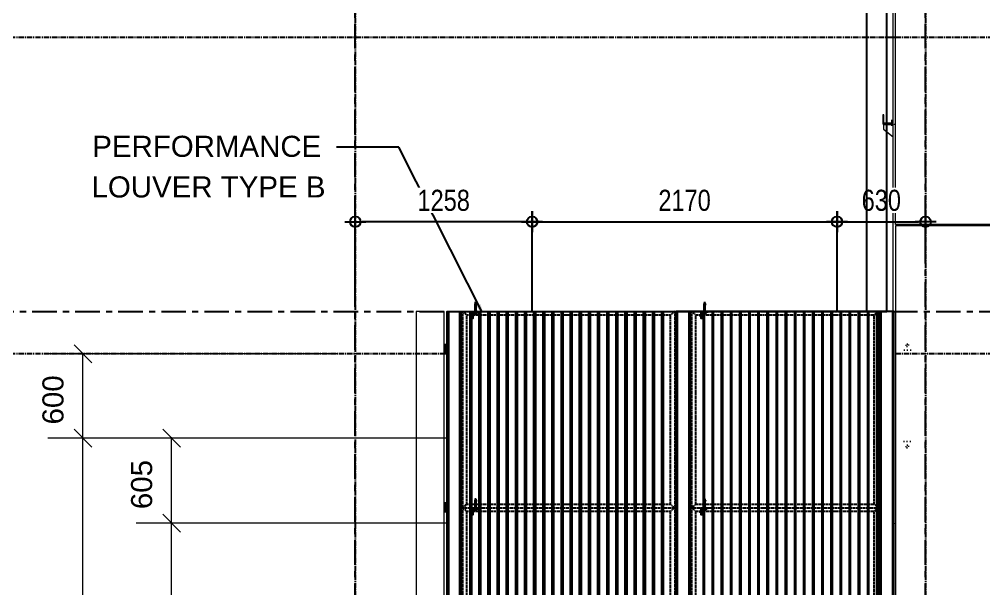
# Model space of a CAD drawing. Header units: millimetres. Extents: x -187664 to 435448, y -313239 to 299894.
# Drawn here: x 381393 to 388256, y 179481 to 183533 of the extents above; entities that cross this region are included whole.
import ezdxf
from ezdxf.enums import TextEntityAlignment as Align

# ---------------------------------------------------------------- set-up
doc = ezdxf.new("R2010")
doc.units = ezdxf.units.MM
doc.set_wipeout_variables(frame=1)
for name, pattern in [('CENTER', [2, 1.25, -0.25, 0.25, -0.25]), ('HIDDEN', [0.375, 0.25, -0.125]), ('TA_GL_000.70000', [1.925, 0.7, -0.175, 0.175, -0.175, 0.7]), ('TA_HL_001.00000', [6.5, 3.55, -2.95]), ('XKITLINE00', [0]), ('XKITLINE02', [4, 2, -2])]:
    doc.linetypes.add(name, pattern=pattern)
for name, color, linetype in [('000 - 0_SYM_DWG_GRIDLINE_MAIN_COLOR_251', 7, 'Continuous'), ('000 - 0_SYM_DWG_SLOPE-SYM_TEXT_COLOR_3', 7, 'Continuous'), ('000 - EXISTING_CANOPY_MAIN_COLOR_1', 7, 'Continuous'), ('000 - EXISTING_DIM_MAIN_COLOR_251', 7, 'Continuous'), ('000 - GRID', 7, 'CENTER'), ('000 - STRUCTURE_STEEL_ACCESORIES_MAIN_COLOR_2', 7, 'Continuous'), ('000 - STRUCTURE_STEEL_ACCESORIES_WIPEOUT_', 7, 'Continuous'), ('010 - ASPG_ACCESSORIES_HATCH_', 7, 'Continuous'), ('010 - ASPG_ACCESSORIES_SUB_COLOR_2', 7, 'Continuous'), ('010 - ASPG_ACCESSORIES_SYMBOL_', 7, 'Continuous'), ('010 - ASPG_EXTR_MAIN_COLOR_2', 7, 'Continuous'), ('010 - ASPG_EXTR_WIPEOUT_', 7, 'Continuous'), ('010 - ASPG_FASTERN_HIDDEN_', 7, 'Continuous'), ('010 - ASPG_FASTERN_MAIN_COLOR_1', 7, 'Continuous'), ('010 - ASPG_FASTERN_SUB_COLOR_2', 7, 'Continuous'), ('010 - ASPG_FRAMING_MAIN_COLOR_1', 7, 'Continuous'), ('010 - ASPG_FRAMING_SUB_COLOR_1', 7, 'Continuous'), ('010 - ASPG_FRAMING_SUB_COLOR_2', 7, 'Continuous'), ('HATCH', 7, 'Continuous')]:
    doc.layers.add(name, color=color, linetype=linetype)
doc.layers.add('Bolt', color=7, linetype='Continuous', lineweight=0)
doc.layers.add('Part', color=7, linetype='Continuous', lineweight=0)
doc.styles.add('ARIAL', font='arial.ttf')
doc.styles.add('RomanS', font='arial.ttf', dxfattribs={"width": 0.8})
doc.styles.add('TA', font='', dxfattribs={"height": 4.5})
doc.styles.get('TA').set_extended_font_data('Cordia New')
doc.dimstyles.new('Dim-Cen', dxfattribs={"dimtxt": 3, "dimasz": 1, "dimexe": 0, "dimexo": 2.5, "dimgap": 1.5, "dimtad": 1, "dimdec": 0, "dimzin": 1, "dimdsep": 46, "dimtxsty": 'RomanS', "dimblk": 'CEN1', "dimcen": 0.09, "dimclrd": 7, "dimclre": 7, "dimclrt": 7, "dimadec": 0, "dimazin": 0, "dimtfac": 1, "dimtdec": 0, "dimtofl": 0, "dimtmove": 2, "dimatfit": 3, "dimfxl": 1, "dimtfill": 1, "dimtfillclr": 256, "dimtolj": 1, "dimtzin": 0, "dimarcsym": 0})
doc.dimstyles.get("Standard").update_dxf_attribs({"dimtxt": 0.18, "dimasz": 0.18, "dimexe": 0.18, "dimexo": 0.0625, "dimgap": 0.09, "dimtad": 0, "dimtih": 1, "dimtoh": 1, "dimdec": 4, "dimzin": 0, "dimdsep": 46, "dimtxsty": 'Standard', "dimcen": 0.09, "dimclrd": 7, "dimclre": 7, "dimclrt": 7, "dimadec": 0, "dimazin": 0, "dimtfac": 1, "dimtdec": 4, "dimtofl": 0, "dimtmove": 0, "dimatfit": 3, "dimfxl": 1, "dimtolj": 1, "dimtzin": 0, "dimarcsym": 0})

# ---------------------------------------------------------------- blocks, each defined once
blk = doc.blocks.new('*A19211866')
at = {"layer": 'Part', "color": 7, "linetype": 'XKITLINE00', "lineweight": 0}
for p, q in [((636.343606, 36.85563), (634.743606, 36.85563)), ((634.743606, 36.85563), (634.743606, -4.424369)), ((636.343606, -4.424369), (636.343606, 36.85563)), ((634.743606, -4.424369), (636.343606, -4.424369))]:
    blk.add_line(p, q, dxfattribs=at)
blk = doc.blocks.new('*A19231868')
at = {"layer": 'Part', "color": 7, "linetype": 'XKITLINE00', "lineweight": 0}
for p, q in [((639.104166, 25.33563), (639.104166, 24.81563)), ((639.104166, 25.33563), (660.944164, 25.33563)), ((660.944164, 25.33563), (660.944164, 24.81563)), ((639.104166, 24.81563), (660.944164, 24.81563))]:
    blk.add_line(p, q, dxfattribs=at)
blk = doc.blocks.new('*A19261871')
at = {"layer": 'Part', "color": 7, "linetype": 'XKITLINE00', "lineweight": 0}
for p, q in [((661.903604, 34.45563), (638.943606, 34.45563)), ((638.943606, 34.45563), (638.943606, 29.65563)), ((661.903604, 34.45563), (661.903604, 29.65563)), ((661.903604, 29.65563), (638.943606, 29.65563))]:
    blk.add_line(p, q, dxfattribs=at)
blk = doc.blocks.new('*A19401880')
at = {"layer": 'Part', "color": 7, "linetype": 'XKITLINE00', "lineweight": 0}
for p, q in [((636.543606, -30.26437), (636.543606, 34.45563)), ((638.943606, 34.45563), (636.543606, 34.45563)), ((638.943606, -30.26437), (638.943606, 34.45563))]:
    blk.add_line(p, q, dxfattribs=at)
blk = doc.blocks.new('*A19411881')
at = {"layer": 'Part', "color": 7, "linetype": 'XKITLINE00', "lineweight": 0}
for p, q in [((661.903604, -46.74437), (661.903604, 67.65563)), ((664.303604, 41.73563), (664.303604, 41.81563))]:
    blk.add_line(p, q, dxfattribs=at)
blk = doc.blocks.new('*A20251957')
at = {"layer": 'Part', "color": 7, "linetype": 'XKITLINE00', "lineweight": 0}
for p, q in [((636.423606, 25.971602), (636.359606, 25.971602)), ((636.359606, 25.971602), (636.359606, 25.499602)), ((636.423606, 25.451602), (636.423606, 25.971602)), ((636.359606, 25.499602), (636.343606, 25.499602)), ((636.343606, 25.451602), (636.423606, 25.451602))]:
    blk.add_line(p, q, dxfattribs=at)
blk = doc.blocks.new('*A20261958')
at = {"layer": 'Part', "color": 7, "linetype": 'XKITLINE00', "lineweight": 0}
for p, q in [((636.423606, 34.975602), (636.359606, 34.975602)), ((636.359606, 34.975602), (636.359606, 34.503602)), ((636.423606, 34.455602), (636.423606, 34.975602)), ((636.359606, 34.503602), (636.343606, 34.503602)), ((636.343606, 34.455602), (636.423606, 34.455602))]:
    blk.add_line(p, q, dxfattribs=at)
blk = doc.blocks.new('*A20301962')
at = {"layer": 'Part', "color": 7, "linetype": 'XKITLINE00', "lineweight": 0}
for p, q in [((640.944158, 29.33563), (641.744158, 29.33563)), ((640.944158, 25.33563), (640.944158, 29.33563)), ((641.744158, 25.33563), (641.744158, 29.33563)), ((640.944158, 6.93563), (640.944158, 24.76763)), ((641.744158, 6.93563), (641.744158, 24.76763)), ((640.944158, 4.855625), (640.944158, 6.36763)), ((641.744158, 4.855625), (641.744158, 6.36763))]:
    blk.add_line(p, q, dxfattribs=at)
blk = doc.blocks.new('*A20361968')
at = {"layer": 'Bolt', "color": 7, "linetype": 'XKITLINE02', "lineweight": 0}
for p, q in [((641.216798, 29.17563), (641.560158, 29.17563)), ((641.280158, 29.31163), (641.320158, 29.31163)), ((641.320158, 29.23163), (641.368158, 29.23163)), ((641.320158, 29.11963), (641.368158, 29.11963)), ((641.280158, 29.03963), (641.320158, 29.03963))]:
    blk.add_line(p, q, dxfattribs=at)
blk = doc.blocks.new('*A20371969')
at = {"layer": 'Part', "color": 7, "linetype": 'XKITLINE00', "lineweight": 0}
for p, q in [((640.464158, 29.41563), (640.464158, 29.49563)), ((640.464158, 29.49563), (642.224158, 29.49563)), ((640.464158, 29.41563), (642.224158, 29.41563)), ((642.224158, 29.41563), (642.224158, 29.49563))]:
    blk.add_line(p, q, dxfattribs=at)
blk = doc.blocks.new('*A20381970')
at = {"layer": 'Part', "color": 7, "linetype": 'XKITLINE00', "lineweight": 0}
for p, q in [((640.304158, 29.65563), (640.464158, 29.49563)), ((642.224158, 29.49563), (642.384158, 29.65563)), ((640.464158, 29.49563), (642.224158, 29.49563))]:
    blk.add_line(p, q, dxfattribs=at)
blk = doc.blocks.new('*A20391971')
at = {"layer": 'Part', "color": 7, "linetype": 'XKITLINE00', "lineweight": 0}
for p, q in [((640.840158, 29.41563), (640.840158, 29.37563)), ((640.840158, 29.37563), (641.280158, 29.37563)), ((641.280158, 29.37563), (641.280158, 29.33563)), ((641.320158, 29.33563), (641.320158, 29.41563))]:
    blk.add_line(p, q, dxfattribs=at)
blk = doc.blocks.new('*A20401972')
at = {"layer": 'Bolt'}
for points in [[(640.568, 29.416), (640.568, 29.496), (640.68, 29.496), (640.68, 29.416)], [(642.008, 29.416), (642.008, 29.496), (642.12, 29.496), (642.12, 29.416)]]:
    blk.add_hatch(color=7, dxfattribs=at).paths.add_polyline_path(points, flags=17)
at = {"layer": 'Bolt', "color": 7, "linetype": 'XKITLINE00', "lineweight": 0}
for p, q in [((640.568, 29.416), (640.568, 29.496)), ((640.624, 29.416), (640.624, 29.496)), ((640.68, 29.416), (640.68, 29.496)), ((642.008, 29.416), (642.008, 29.496)), ((642.064, 29.416), (642.064, 29.496)), ((642.12, 29.416), (642.12, 29.496))]:
    blk.add_line(p, q, dxfattribs=at)
blk = doc.blocks.new('*A20411973')
at = {"layer": 'Bolt'}
for points in [[(641.048, 24.816), (641.048, 24.864), (641.16, 24.864), (641.16, 24.816)], [(641.048, 24.768), (641.048, 24.816), (641.16, 24.816), (641.16, 24.768)], [(641.528, 24.816), (641.528, 24.864), (641.64, 24.864), (641.64, 24.816)], [(641.528, 24.768), (641.528, 24.816), (641.64, 24.816), (641.64, 24.768)]]:
    blk.add_hatch(color=7, dxfattribs=at).paths.add_polyline_path(points, flags=17)
at = {"layer": 'Bolt', "color": 7, "linetype": 'XKITLINE00', "lineweight": 0}
for p, q in [((641.048, 24.816), (641.048, 24.864)), ((641.048, 24.768), (641.048, 24.816)), ((641.104, 24.704), (641.104, 25.048)), ((641.16, 24.816), (641.16, 24.864)), ((641.16, 24.768), (641.16, 24.816)), ((641.528, 24.816), (641.528, 24.864)), ((641.528, 24.768), (641.528, 24.816)), ((641.584, 24.704), (641.584, 25.048)), ((641.64, 24.816), (641.64, 24.864)), ((641.64, 24.768), (641.64, 24.816))]:
    blk.add_line(p, q, dxfattribs=at)
blk = doc.blocks.new('*A20421974')
at = {"layer": 'Part', "color": 7, "linetype": 'XKITLINE00', "lineweight": 0}
for p, q in [((641.320158, 24.76763), (641.368158, 24.76763)), ((641.320158, 23.96763), (641.320158, 24.76763)), ((641.368158, 24.76763), (641.368158, 23.96763)), ((641.320158, 24.52763), (641.368158, 24.52763)), ((641.368158, 23.96763), (641.320158, 23.96763))]:
    blk.add_line(p, q, dxfattribs=at)
blk = doc.blocks.new('*A20431975')
at = {"layer": 'Part', "color": 7, "linetype": 'XKITLINE00', "lineweight": 0}
for p, q in [((640.944158, 24.76763), (640.944158, 24.81563)), ((641.744158, 24.76763), (640.944158, 24.76763)), ((641.744158, 24.81563), (641.744158, 24.76763))]:
    blk.add_line(p, q, dxfattribs=at)
blk = doc.blocks.new('*A20641995')
at = {"layer": 'Part', "color": 7, "linetype": 'XKITLINE00', "lineweight": 0}
for p, q in [((661.367604, 48.05563), (661.303604, 48.05563)), ((661.303604, 48.05563), (661.303604, 47.53563)), ((661.367604, 47.58363), (661.367604, 48.05563)), ((661.303604, 47.53563), (661.903604, 47.53563)), ((661.903604, 47.58363), (661.367604, 47.58363))]:
    blk.add_line(p, q, dxfattribs=at)
blk = doc.blocks.new('*A20651996')
at = {"layer": 'Part', "color": 7, "linetype": 'XKITLINE00', "lineweight": 0}
for p, q in [((661.367604, 25.33563), (661.303604, 25.33563)), ((661.303604, 25.33563), (661.303604, 24.81563)), ((661.367604, 24.86363), (661.367604, 25.33563)), ((661.303604, 24.81563), (661.903604, 24.81563)), ((661.903604, 24.86363), (661.367604, 24.86363))]:
    blk.add_line(p, q, dxfattribs=at)
blk = doc.blocks.new('*A20681999')
at = {"layer": 'Bolt', "color": 7, "linetype": 'XKITLINE00', "lineweight": 0}
for p, q in [((662.591578, 29.17563), (662.66617, 29.17563)), ((662.703578, 29.28763), (662.703578, 29.213038)), ((662.703578, 29.06363), (662.703578, 29.138222)), ((662.815578, 29.17563), (662.740986, 29.17563))]:
    blk.add_line(p, q, dxfattribs=at)
blk = doc.blocks.new('*A20692000')
at = {"layer": 'Bolt', "color": 7, "linetype": 'XKITLINE02', "lineweight": 0}
for p, q in [((662.527604, 29.41563), (662.527604, 29.49563)), ((662.527604, 29.41563), (662.527604, 29.49563)), ((662.703604, 29.41563), (662.703604, 29.49563)), ((662.703604, 29.41563), (662.703604, 29.49563)), ((662.879604, 29.41563), (662.879604, 29.49563)), ((662.879604, 29.41563), (662.879604, 29.49563))]:
    blk.add_line(p, q, dxfattribs=at)
blk = doc.blocks.new('*A20702001')
at = {"layer": 'Part', "color": 7, "linetype": 'XKITLINE00', "lineweight": 0}
for p, q in [((661.343604, 24.76763), (661.343604, 24.81563)), ((661.903604, 24.76763), (661.343604, 24.76763))]:
    blk.add_line(p, q, dxfattribs=at)
blk = doc.blocks.new('*A20712002')
at = {"layer": 'Part', "color": 7, "linetype": 'XKITLINE00', "lineweight": 0}
for p, q in [((661.343604, 24.76763), (661.343604, 24.52763)), ((661.343604, 24.52763), (661.903604, 24.092075))]:
    blk.add_line(p, q, dxfattribs=at)
blk = doc.blocks.new('*A20722003')
at = {"layer": 'Bolt'}
for points in [[(662, 24.816), (662, 24.768), (661.648, 24.768), (661.648, 24.816)], [(662, 24.816), (662, 24.768), (661.648, 24.768), (661.648, 24.816)], [(661.88, 24.864), (661.88, 24.816), (661.768, 24.816), (661.768, 24.864)], [(661.88, 24.864), (661.88, 24.816), (661.768, 24.816), (661.768, 24.864)]]:
    blk.add_hatch(color=7, dxfattribs=at).paths.add_polyline_path(points, flags=17)
at = {"layer": 'Bolt', "color": 7, "linetype": 'XKITLINE00', "lineweight": 0}
for p, q in [((661.648, 24.768), (661.648, 24.816)), ((661.648, 24.768), (661.648, 24.816)), ((661.768, 24.816), (661.768, 24.864)), ((661.768, 24.816), (661.768, 24.864)), ((661.824, 24.704), (661.824, 25.048)), ((661.824, 24.704), (661.824, 25.048)), ((661.88, 24.816), (661.88, 24.864)), ((661.88, 24.816), (661.88, 24.864)), ((662, 24.768), (662, 24.816)), ((662, 24.768), (662, 24.816))]:
    blk.add_line(p, q, dxfattribs=at)
blk = doc.blocks.new('*A20732004')
at = {"layer": 'Part', "color": 7, "linetype": 'XKITLINE00', "lineweight": 0}
for p, q in [((661.343604, 47.48763), (661.343604, 47.24763)), ((661.343604, 47.24763), (661.903604, 46.812075))]:
    blk.add_line(p, q, dxfattribs=at)
blk = doc.blocks.new('*A20742005')
at = {"layer": 'Part', "color": 7, "linetype": 'XKITLINE00', "lineweight": 0}
for p, q in [((661.343604, 47.48763), (661.343604, 47.53563)), ((661.903604, 47.48763), (661.343604, 47.48763))]:
    blk.add_line(p, q, dxfattribs=at)
blk = doc.blocks.new('*A20752006')
at = {"layer": 'Bolt'}
for points in [[(662, 47.536), (662, 47.488), (661.648, 47.488), (661.648, 47.536)], [(662, 47.536), (662, 47.488), (661.648, 47.488), (661.648, 47.536)], [(661.88, 47.584), (661.88, 47.536), (661.768, 47.536), (661.768, 47.584)], [(661.88, 47.584), (661.88, 47.536), (661.768, 47.536), (661.768, 47.584)]]:
    blk.add_hatch(color=7, dxfattribs=at).paths.add_polyline_path(points, flags=17)
at = {"layer": 'Bolt', "color": 7, "linetype": 'XKITLINE00', "lineweight": 0}
for p, q in [((661.824, 47.424), (661.824, 47.768)), ((661.824, 47.424), (661.824, 47.768)), ((661.648, 47.488), (661.648, 47.536)), ((661.648, 47.488), (661.648, 47.536)), ((661.768, 47.536), (661.768, 47.584)), ((661.768, 47.536), (661.768, 47.584)), ((661.88, 47.536), (661.88, 47.584)), ((661.88, 47.536), (661.88, 47.584)), ((662, 47.488), (662, 47.536)), ((662, 47.488), (662, 47.536))]:
    blk.add_line(p, q, dxfattribs=at)
blk = doc.blocks.new('*A20762007')
at = {"layer": 'Bolt', "color": 7, "linetype": 'XKITLINE02', "lineweight": 0}
for p, q in [((662.527604, 34.69563), (662.527604, 34.61563)), ((662.527604, 34.69563), (662.527604, 34.61563)), ((662.703604, 34.69563), (662.703604, 34.61563)), ((662.703604, 34.69563), (662.703604, 34.61563)), ((662.879604, 34.69563), (662.879604, 34.61563)), ((662.879604, 34.69563), (662.879604, 34.61563))]:
    blk.add_line(p, q, dxfattribs=at)
blk = doc.blocks.new('*A20772008')
at = {"layer": 'Bolt', "color": 7, "linetype": 'XKITLINE00', "lineweight": 0}
for p, q in [((662.59163, 34.93563), (662.666222, 34.93563)), ((662.70363, 35.04763), (662.70363, 34.973038)), ((662.70363, 34.82363), (662.70363, 34.898222)), ((662.81563, 34.93563), (662.741038, 34.93563))]:
    blk.add_line(p, q, dxfattribs=at)
blk = doc.blocks.new('*A20782009')
at = {"layer": 'Part', "color": 7, "linetype": 'XKITLINE00', "lineweight": 0}
for p, q in [((662.023606, 41.81563), (662.023606, 71.65563)), ((662.023606, 71.65563), (673.863606, 71.65563)), ((673.863606, 71.65563), (673.863606, 41.81563)), ((673.863606, 41.81563), (662.023606, 41.81563))]:
    blk.add_line(p, q, dxfattribs=at)
blk = doc.blocks.new('*A20792010')
at = {"layer": 'Part', "color": 7, "linetype": 'XKITLINE00', "lineweight": 0}
for p, q in [((658.304164, 29.33563), (659.104164, 29.33563)), ((658.304164, 25.33563), (658.304164, 29.33563)), ((659.104164, 25.33563), (659.104164, 29.33563)), ((658.304164, 6.93563), (658.304164, 24.76763)), ((659.104164, 6.93563), (659.104164, 24.76763)), ((658.304164, 4.855625), (658.304164, 6.36763)), ((659.104164, 4.855625), (659.104164, 6.36763))]:
    blk.add_line(p, q, dxfattribs=at)
blk = doc.blocks.new('*A20802011')
at = {"layer": 'Part', "color": 7, "linetype": 'XKITLINE00', "lineweight": 0}
for p, q in [((673.863606, 41.73563), (662.023606, 41.73563)), ((662.023606, 41.73563), (662.023606, 17.81563)), ((673.863606, 41.73563), (673.863606, 17.81563)), ((673.863606, 17.81563), (662.023606, 17.81563))]:
    blk.add_line(p, q, dxfattribs=at)
blk = doc.blocks.new('*A20872018')
at = {"layer": 'Part', "color": 7, "linetype": 'XKITLINE00', "lineweight": 0}
for p, q in [((658.200164, 29.41563), (658.200164, 29.37563)), ((658.200164, 29.37563), (658.640164, 29.37563)), ((658.640164, 29.37563), (658.640164, 29.33563)), ((658.680164, 29.33563), (658.680164, 29.41563))]:
    blk.add_line(p, q, dxfattribs=at)
blk = doc.blocks.new('*A20882019')
at = {"layer": 'Bolt', "color": 7, "linetype": 'XKITLINE02', "lineweight": 0}
for p, q in [((658.576804, 29.17563), (658.920164, 29.17563)), ((658.640164, 29.31163), (658.680164, 29.31163)), ((658.680164, 29.23163), (658.728164, 29.23163)), ((658.680164, 29.11963), (658.728164, 29.11963)), ((658.640164, 29.03963), (658.680164, 29.03963))]:
    blk.add_line(p, q, dxfattribs=at)
blk = doc.blocks.new('*A20892020')
at = {"layer": 'Bolt'}
for points in [[(657.928, 29.416), (657.928, 29.496), (658.04, 29.496), (658.04, 29.416)], [(659.368, 29.416), (659.368, 29.496), (659.48, 29.496), (659.48, 29.416)]]:
    blk.add_hatch(color=7, dxfattribs=at).paths.add_polyline_path(points, flags=17)
at = {"layer": 'Bolt', "color": 7, "linetype": 'XKITLINE00', "lineweight": 0}
for p, q in [((657.928, 29.416), (657.928, 29.496)), ((657.984, 29.416), (657.984, 29.496)), ((658.04, 29.416), (658.04, 29.496)), ((659.368, 29.416), (659.368, 29.496)), ((659.424, 29.416), (659.424, 29.496)), ((659.48, 29.416), (659.48, 29.496))]:
    blk.add_line(p, q, dxfattribs=at)
blk = doc.blocks.new('*A20902021')
at = {"layer": 'Bolt'}
for points in [[(658.408, 24.816), (658.408, 24.864), (658.52, 24.864), (658.52, 24.816)], [(658.408, 24.768), (658.408, 24.816), (658.52, 24.816), (658.52, 24.768)], [(658.888, 24.816), (658.888, 24.864), (659, 24.864), (659, 24.816)], [(658.888, 24.768), (658.888, 24.816), (659, 24.816), (659, 24.768)]]:
    blk.add_hatch(color=7, dxfattribs=at).paths.add_polyline_path(points, flags=17)
at = {"layer": 'Bolt', "color": 7, "linetype": 'XKITLINE00', "lineweight": 0}
for p, q in [((658.408, 24.816), (658.408, 24.864)), ((658.408, 24.768), (658.408, 24.816)), ((658.464, 24.704), (658.464, 25.048)), ((658.52, 24.816), (658.52, 24.864)), ((658.52, 24.768), (658.52, 24.816)), ((658.888, 24.816), (658.888, 24.864)), ((658.888, 24.768), (658.888, 24.816)), ((658.944, 24.704), (658.944, 25.048)), ((659, 24.816), (659, 24.864)), ((659, 24.768), (659, 24.816))]:
    blk.add_line(p, q, dxfattribs=at)
blk = doc.blocks.new('*A20912022')
at = {"layer": 'Part', "color": 7, "linetype": 'XKITLINE00', "lineweight": 0}
for p, q in [((658.680164, 24.76763), (658.728164, 24.76763)), ((658.680164, 23.96763), (658.680164, 24.76763)), ((658.728164, 24.76763), (658.728164, 23.96763)), ((658.680164, 24.52763), (658.728164, 24.52763)), ((658.728164, 23.96763), (658.680164, 23.96763))]:
    blk.add_line(p, q, dxfattribs=at)
blk = doc.blocks.new('*A20922023')
at = {"layer": 'Part', "color": 7, "linetype": 'XKITLINE00', "lineweight": 0}
for p, q in [((658.304164, 24.76763), (658.304164, 24.81563)), ((659.104164, 24.76763), (658.304164, 24.76763)), ((659.104164, 24.76763), (659.104164, 24.81563))]:
    blk.add_line(p, q, dxfattribs=at)
blk = doc.blocks.new('*A20932024')
at = {"layer": 'Part', "color": 7, "linetype": 'XKITLINE00', "lineweight": 0}
for p, q in [((657.664164, 29.65563), (657.824164, 29.49563)), ((659.584164, 29.49563), (659.744164, 29.65563)), ((657.824164, 29.49563), (659.584164, 29.49563))]:
    blk.add_line(p, q, dxfattribs=at)
blk = doc.blocks.new('*A20942025')
at = {"layer": 'Part', "color": 7, "linetype": 'XKITLINE00', "lineweight": 0}
for p, q in [((657.824164, 29.41563), (657.824164, 29.49563)), ((657.824164, 29.49563), (659.584164, 29.49563)), ((657.824164, 29.41563), (659.584164, 29.41563)), ((659.584164, 29.41563), (659.584164, 29.49563))]:
    blk.add_line(p, q, dxfattribs=at)
blk = doc.blocks.new('CEN1')
at = {"color": 7}
for p, q in [((0, 1.5), (0, -1.5)), ((1.5, 0), (-1.5, 0))]:
    blk.add_line(p, q, dxfattribs=at)
blk.add_circle((0, 0), 0.75, dxfattribs=at)
blk = doc.blocks.new('*D4944')
at = {"layer": '000 - EXISTING_DIM_MAIN_COLOR_251', "color": 7, "lineweight": -2, "transparency": 16777216}
for p, q in [((1258.1, 112988.9), (1258.1, 114589.2)), ((1308.1, 114589.2), (3378.1, 114589.2)), ((3428.1, 112934), (3428.1, 114589.2))]:
    blk.add_line(p, q, dxfattribs=at)
at = {"layer": '000 - EXISTING_DIM_MAIN_COLOR_251', "color": 7, "lineweight": -2, "transparency": 16777216, "xscale": 50, "yscale": 50, "zscale": 50, "rotation": 180}
blk.add_blockref('CEN1', (1258.1, 114589.2), dxfattribs=at)
at = {"layer": '000 - EXISTING_DIM_MAIN_COLOR_251', "color": 7, "lineweight": -2, "transparency": 16777216, "xscale": 50, "yscale": 50, "zscale": 50}
blk.add_blockref('CEN1', (3428.1, 114589.2), dxfattribs=at)
at = {"layer": '000 - EXISTING_DIM_MAIN_COLOR_251', "color": 7, "transparency": 16777216, "insert": (2343.1, 114740.8), "char_height": 150, "attachment_point": 5, "style": 'RomanS', "bg_fill": 3, "box_fill_scale": 1.1, "bg_fill_color": 256, "bg_fill_true_color": 13158600, "bg_fill_transparency": 0}
blk.add_mtext('\\A1;2170', dxfattribs=at)
blk = doc.blocks.new('*D4946')
at = {"layer": '000 - EXISTING_DIM_MAIN_COLOR_251', "color": 7, "lineweight": -2, "transparency": 16777216}
for p, q in [((3428.1, 114325.5), (3428.1, 114589.2)), ((3478.1, 114589.2), (4008, 114589.2)), ((4058, 114434.7), (4058, 114589.2))]:
    blk.add_line(p, q, dxfattribs=at)
at = {"layer": '000 - EXISTING_DIM_MAIN_COLOR_251', "color": 7, "lineweight": -2, "transparency": 16777216, "xscale": 50, "yscale": 50, "zscale": 50, "rotation": 180}
blk.add_blockref('CEN1', (3428.1, 114589.2), dxfattribs=at)
at = {"layer": '000 - EXISTING_DIM_MAIN_COLOR_251', "color": 7, "lineweight": -2, "transparency": 16777216, "xscale": 50, "yscale": 50, "zscale": 50}
blk.add_blockref('CEN1', (4058, 114589.2), dxfattribs=at)
at = {"layer": '000 - EXISTING_DIM_MAIN_COLOR_251', "color": 7, "transparency": 16777216, "insert": (3743, 114740.9), "char_height": 150, "attachment_point": 5, "style": 'RomanS', "bg_fill": 3, "box_fill_scale": 1.1, "bg_fill_color": 256, "bg_fill_true_color": 13158600, "bg_fill_transparency": 0}
blk.add_mtext('\\A1;630', dxfattribs=at)
blk = doc.blocks.new('*D4945')
at = {"layer": '000 - EXISTING_DIM_MAIN_COLOR_251', "color": 7, "lineweight": -2, "transparency": 16777216}
for p, q in [((0, 114032.1), (0, 114589.2)), ((1208.1, 114589.2), (50, 114589.2)), ((1258.1, 112988.9), (1258.1, 114589.2))]:
    blk.add_line(p, q, dxfattribs=at)
at = {"layer": '000 - EXISTING_DIM_MAIN_COLOR_251', "color": 7, "lineweight": -2, "transparency": 16777216, "xscale": 50, "yscale": 50, "zscale": 50, "rotation": 180}
blk.add_blockref('CEN1', (0, 114589.2), dxfattribs=at)
at = {"layer": '000 - EXISTING_DIM_MAIN_COLOR_251', "color": 7, "lineweight": -2, "transparency": 16777216, "xscale": 50, "yscale": 50, "zscale": 50}
blk.add_blockref('CEN1', (1258.1, 114589.2), dxfattribs=at)
at = {"layer": '000 - EXISTING_DIM_MAIN_COLOR_251', "color": 7, "transparency": 16777216, "insert": (629, 114740.8), "char_height": 150, "attachment_point": 5, "style": 'RomanS', "bg_fill": 3, "box_fill_scale": 1.1, "bg_fill_color": 256, "bg_fill_true_color": 13158600, "bg_fill_transparency": 0}
blk.add_mtext('\\A1;1258', dxfattribs=at)
blk = doc.blocks.new('*U4936')
at = {"layer": '000 - 0_SYM_DWG_GRIDLINE_MAIN_COLOR_251', "color": 7, "linetype": 'ByBlock', "ltscale": 5}
blk.add_line((20, 0), (-355.74, 0), dxfattribs=at)
at = {"color": 7, "style": 'TA', "flags": 1}
blk.add_attdef('LOCATION', (6, -6), '', height=4.5, rotation=270, dxfattribs=at)
at = {"layer": '000 - 0_SYM_DWG_SLOPE-SYM_TEXT_COLOR_3', "color": 7, "style": 'ARIAL'}
blk.add_attdef('GRID-HEAD', text='', height=4, rotation=90, dxfattribs=at).set_placement((40, 0), align=Align.MIDDLE_CENTER)
blk = doc.blocks.new('*U4942')
at = {"layer": '000 - 0_SYM_DWG_GRIDLINE_MAIN_COLOR_251', "color": 7, "linetype": 'ByBlock', "ltscale": 5}
blk.add_line((20, 0), (-200.56, 0), dxfattribs=at)
at = {"color": 7, "style": 'TA', "flags": 1}
blk.add_attdef('LOCATION', (6, -6), '', height=4.5, rotation=270, dxfattribs=at)
blk = doc.blocks.new('W-1-PP19-ST-ENT1-1_20260611-151514_ELEVATION_4_DIMS')
at = {"layer": '000 - GRID', "color": 7, "linetype": 'TA_GL_000.70000', "xscale": 50.00000000000004, "yscale": 50.00000000000004, "zscale": 50.00000000000004}
for name, p, rotation in [('*U4936', (0, 101510), 270), ('*U4936', (4058, 101510), 270), ('*U4942', (-2830, 113950), 180)]:
    blk.add_blockref(name, p, dxfattribs=dict(at, rotation=rotation))
blk = doc.blocks.new('*U4962')
at = {"color": 7}
blk.add_wipeout([(50, 0), (1580, 0), (1580, 8380), (50, 8380)], dxfattribs=at).dxf.layer = '010 - ASPG_EXTR_WIPEOUT_'
at = {"layer": '010 - ASPG_EXTR_MAIN_COLOR_2', "color": 7}
for points in [[(141.5, 0), (151.7, 0), (151.7, 8380), (141.5, 8380)], [(206.5, 0), (216.7, 0), (216.7, 8380), (206.5, 8380)], [(271.5, 0), (281.7, 0), (281.7, 8380), (271.5, 8380)], [(336.5, 0), (346.7, 0), (346.7, 8380), (336.5, 8380)], [(401.5, 0), (411.7, 0), (411.7, 8380), (401.5, 8380)], [(466.5, 0), (476.7, 0), (476.7, 8380), (466.5, 8380)], [(531.5, 0), (541.7, 0), (541.7, 8380), (531.5, 8380)], [(596.5, 0), (606.7, 0), (606.7, 8380), (596.5, 8380)], [(661.5, 0), (671.7, 0), (671.7, 8380), (661.5, 8380)], [(726.5, 0), (736.7, 0), (736.7, 8380), (726.5, 8380)], [(791.5, 0), (801.7, 0), (801.7, 8380), (791.5, 8380)], [(856.5, 0), (866.7, 0), (866.7, 8380), (856.5, 8380)], [(921.5, 0), (931.7, 0), (931.7, 8380), (921.5, 8380)], [(986.5, 0), (996.7, 0), (996.7, 8380), (986.5, 8380)], [(1051.5, 0), (1061.7, 0), (1061.7, 8380), (1051.5, 8380)], [(1116.5, 0), (1126.7, 0), (1126.7, 8380), (1116.5, 8380)], [(1181.5, 0), (1191.7, 0), (1191.7, 8380), (1181.5, 8380)], [(1246.5, 0), (1256.7, 0), (1256.7, 8380), (1246.5, 8380)], [(1311.5, 0), (1321.7, 0), (1321.7, 8380), (1311.5, 8380)], [(1376.5, 0), (1386.7, 0), (1386.7, 8380), (1376.5, 8380)], [(1441.5, 0), (1451.7, 0), (1451.7, 8380), (1441.5, 8380)], [(1506.5, 0), (1516.7, 0), (1516.7, 8380), (1506.5, 8380)]]:
    blk.add_lwpolyline(points, close=True, dxfattribs=at)
at = {"layer": '010 - ASPG_FRAMING_SUB_COLOR_2', "color": 7}
blk.add_lwpolyline([(50, 0), (1580, 0), (1580, 8380), (50, 8380)], close=True, dxfattribs=at)
at = {"color": 7}
for points in [[(-50, 0), (50, 0), (50, 8380), (-50, 8380)], [(1580, 0), (1680, 0), (1680, 8380), (1580, 8380)]]:
    blk.add_wipeout(points, dxfattribs=at).dxf.layer = '010 - ASPG_EXTR_WIPEOUT_'
at = {"layer": '010 - ASPG_FRAMING_MAIN_COLOR_1', "color": 7}
for points in [[(-50, 0), (-40, 0), (-40, 8380), (-50, 8380)], [(40, 0), (50, 0), (50, 8380), (40, 8380)], [(1580, 0), (1590, 0), (1590, 8380), (1580, 8380)], [(1670, 0), (1680, 0), (1680, 8380), (1670, 8380)]]:
    blk.add_lwpolyline(points, close=True, dxfattribs=at)
at = {"layer": '010 - ASPG_FRAMING_SUB_COLOR_2', "color": 7}
for points in [[(-50, 0), (50, 0), (50, 8380), (-50, 8380)], [(1580, 0), (1680, 0), (1680, 8380), (1580, 8380)]]:
    blk.add_lwpolyline(points, close=True, dxfattribs=at)
blk = doc.blocks.new('*U4963')
at = {"color": 7}
blk.add_wipeout([(50, 0), (1400, 0), (1400, 8380), (50, 8380)], dxfattribs=at).dxf.layer = '010 - ASPG_EXTR_WIPEOUT_'
at = {"layer": '010 - ASPG_EXTR_MAIN_COLOR_2', "color": 7}
for points in [[(141.5, 0), (151.7, 0), (151.7, 8380), (141.5, 8380)], [(206.5, 0), (216.7, 0), (216.7, 8380), (206.5, 8380)], [(271.5, 0), (281.7, 0), (281.7, 8380), (271.5, 8380)], [(336.5, 0), (346.7, 0), (346.7, 8380), (336.5, 8380)], [(401.5, 0), (411.7, 0), (411.7, 8380), (401.5, 8380)], [(466.5, 0), (476.7, 0), (476.7, 8380), (466.5, 8380)], [(531.5, 0), (541.7, 0), (541.7, 8380), (531.5, 8380)], [(596.5, 0), (606.7, 0), (606.7, 8380), (596.5, 8380)], [(661.5, 0), (671.7, 0), (671.7, 8380), (661.5, 8380)], [(726.5, 0), (736.7, 0), (736.7, 8380), (726.5, 8380)], [(791.5, 0), (801.7, 0), (801.7, 8380), (791.5, 8380)], [(856.5, 0), (866.7, 0), (866.7, 8380), (856.5, 8380)], [(921.5, 0), (931.7, 0), (931.7, 8380), (921.5, 8380)], [(986.5, 0), (996.7, 0), (996.7, 8380), (986.5, 8380)], [(1051.5, 0), (1061.7, 0), (1061.7, 8380), (1051.5, 8380)], [(1116.5, 0), (1126.7, 0), (1126.7, 8380), (1116.5, 8380)], [(1181.5, 0), (1191.7, 0), (1191.7, 8380), (1181.5, 8380)], [(1246.5, 0), (1256.7, 0), (1256.7, 8380), (1246.5, 8380)], [(1311.5, 0), (1321.7, 0), (1321.7, 8380), (1311.5, 8380)]]:
    blk.add_lwpolyline(points, close=True, dxfattribs=at)
at = {"layer": '010 - ASPG_FRAMING_SUB_COLOR_2', "color": 7}
blk.add_lwpolyline([(50, 0), (1400, 0), (1400, 8380), (50, 8380)], close=True, dxfattribs=at)
at = {"color": 7}
for points in [[(-50, 0), (50, 0), (50, 8380), (-50, 8380)], [(1400, 0), (1500, 0), (1500, 8380), (1400, 8380)]]:
    blk.add_wipeout(points, dxfattribs=at).dxf.layer = '010 - ASPG_EXTR_WIPEOUT_'
at = {"layer": '010 - ASPG_EXTR_MAIN_COLOR_2', "color": 7}
blk.add_lwpolyline([(1376.5, 0), (1386.7, 0), (1386.7, 8380), (1376.5, 8380)], close=True, dxfattribs=at)
at = {"layer": '010 - ASPG_FRAMING_MAIN_COLOR_1', "color": 7}
for points in [[(-50, 0), (-40, 0), (-40, 8380), (-50, 8380)], [(40, 0), (50, 0), (50, 8380), (40, 8380)], [(1400, 0), (1410, 0), (1410, 8380), (1400, 8380)], [(1490, 0), (1500, 0), (1500, 8380), (1490, 8380)]]:
    blk.add_lwpolyline(points, close=True, dxfattribs=at)
at = {"layer": '010 - ASPG_FRAMING_SUB_COLOR_2', "color": 7}
for points in [[(-50, 0), (50, 0), (50, 8380), (-50, 8380)], [(1400, 0), (1500, 0), (1500, 8380), (1400, 8380)]]:
    blk.add_lwpolyline(points, close=True, dxfattribs=at)
blk = doc.blocks.new('*U5735')
at = {"layer": '010 - ASPG_ACCESSORIES_SUB_COLOR_2', "color": 7}
for p, q in [((-2.1, -1.5), (-2.1, 0)), ((2.1, -1), (2.1, 0)), ((-2.7, -1.9), (2.7, -1.4)), ((-2.7, -1.9), (-2.1, -1.5)), ((-2.7, -1.9), (-2.1, -2.3)), ((-2.7, -3.7), (2.7, -3.2)), ((-2.7, -3.7), (-2.1, -3.3)), ((-2.7, -3.7), (-2.1, -4.1)), ((-2.7, -5.5), (2.7, -5)), ((-2.7, -5.5), (2.7, -5)), ((-2.7, -5.5), (-2.1, -5.1)), ((-2.7, -5.5), (-2.1, -5.1)), ((-2.7, -5.5), (-2.1, -5.9)), ((-2.7, -5.5), (-2.1, -5.9)), ((-2.7, -7.3), (2.7, -6.8)), ((-2.7, -7.3), (-2.1, -6.9)), ((-2.7, -7.3), (-2.1, -7.7)), ((-2.7, -9.1), (-2.1, -8.7)), ((-2.7, -9.1), (-1.6, -9)), ((-2.7, -9.1), (-2.1, -9.5)), ((-2.7, -10.9), (-2.1, -10.5)), ((-2.7, -10.9), (-1.8, -10.8)), ((-2.7, -10.9), (-2.1, -11.3)), ((-2.1, -1.5), (2.1, -1)), ((-2.1, -2.3), (2.1, -1.8)), ((-2.1, -3.3), (-2.1, -2.3)), ((-2.1, -3.3), (2.1, -2.8)), ((-2.1, -4.1), (2.1, -3.6)), ((-2.1, -5.1), (-2.1, -4.1)), ((-2.1, -5.1), (2.1, -4.6)), ((-2.1, -5.1), (2.1, -4.6)), ((-2.1, -5.9), (2.1, -5.4)), ((-2.1, -5.9), (2.1, -5.4)), ((-2.1, -6.9), (-2.1, -5.9)), ((-2.1, -6.9), (-2.1, -5.9)), ((-2.1, -6.9), (2.1, -6.4)), ((-2.1, -7.7), (2.1, -7.2)), ((-2.1, -8.7), (-2.1, -7.7)), ((-2.1, -8.7), (-1.1, -8.6)), ((-2.1, -9.5), (-1.6, -9.4)), ((-2.1, -10.5), (-2.1, -9.5)), ((-2.1, -10.5), (-1.8, -10.5)), ((-2.1, -11.3), (-1.9, -11.2)), ((-2.1, -12.4), (-2.1, -11.3)), ((-2.1, -12.4), (-2.1, -15.6)), ((0, -17.2), (-2.1, -15.6)), ((0, -17.2), (2.1, -15.6)), ((0.4, -8.4), (2.1, -8.2)), ((0.7, -8.8), (2.7, -8.6)), ((0.7, -9.1), (2.1, -9)), ((0.7, -10.2), (2.1, -10)), ((0.7, -10.6), (2.7, -10.4)), ((0.7, -10.9), (2.1, -10.8)), ((2.7, -1.4), (2.1, -1)), ((2.7, -1.4), (2.1, -1.8)), ((2.1, -2.8), (2.1, -1.8)), ((2.7, -3.2), (2.1, -2.8)), ((2.7, -3.2), (2.1, -3.6)), ((2.1, -4.6), (2.1, -3.6)), ((2.7, -5), (2.1, -4.6)), ((2.7, -5), (2.1, -4.6)), ((2.7, -5), (2.1, -5.4)), ((2.7, -5), (2.1, -5.4)), ((2.1, -6.4), (2.1, -5.4)), ((2.1, -6.4), (2.1, -5.4)), ((2.7, -6.8), (2.1, -6.4)), ((2.7, -6.8), (2.1, -7.2)), ((2.1, -8.2), (2.1, -7.2)), ((2.7, -8.6), (2.1, -8.2)), ((2.7, -8.6), (2.1, -9)), ((2.1, -10), (2.1, -9)), ((2.7, -10.4), (2.1, -10)), ((2.7, -10.4), (2.1, -10.8)), ((2.1, -10.8), (2.1, -15.6))]:
    blk.add_line(p, q, dxfattribs=at)
blk.add_lwpolyline([(0, -17.2), (0.7, -11.5), (0.7, -8.7, 0.417657), (0.4, -8.4, 0.070993), (-1.5, -8.7), (-2.1, -12.4)], format="xyb", dxfattribs=at)
at = {"layer": '010 - ASPG_ACCESSORIES_SYMBOL_', "color": 7, "linetype": 'CENTER'}
blk.add_line((0, 6.1), (0, -18.2), dxfattribs=at)
at = {"layer": '010 - ASPG_FASTERN_MAIN_COLOR_1', "color": 7}
for p, q in [((-5.5, 0.5), (-5.5, 0)), ((5.5, 0), (-5.5, 0)), ((-5.2, 0.9), (-4.2, 1.2)), ((5.2, 0.9), (-5.2, 0.9)), ((-4.2, 5), (-4.2, 1.2)), ((4.2, 1.2), (-4.2, 1.2)), ((3.1, 5.5), (-3.1, 5.5)), ((-2.6, 0.9), (-2.1, 1.2)), ((-2.1, 5), (-2.1, 1.2)), ((2.1, 5), (2.1, 1.2)), ((2.4, 0.9), (2.1, 1.2)), ((4.2, 5), (4.2, 1.2)), ((5.2, 0.9), (4.2, 1.2)), ((5.5, 0.5), (5.5, 0))]:
    blk.add_line(p, q, dxfattribs=at)
for centre, radius, start, end in [((-5.2, 0.5), 0.3, 90, 180), ((-3.1, 3.9), 1.56, 48.01708, 131.98292), ((0, -0.2), 5.63, 68.27991, 111.72009), ((3.1, 3.9), 1.56, 48.01708, 131.98292), ((5.2, 0.5), 0.3, 0, 90)]:
    blk.add_arc(centre, radius, start, end, dxfattribs=at)
blk = doc.blocks.new('000_ASPG_TYP_FILES_EXPANSION_BOLT_1')
at = {"layer": '010 - ASPG_FASTERN_HIDDEN_', "color": 7, "linetype": 'CENTER'}
blk.add_line((-15.3, 0), (74.9, 0), dxfattribs=at)
at = {"layer": '010 - ASPG_FASTERN_MAIN_COLOR_1', "color": 7}
for p, q in [((-8, 7.2), (-7.4, 7.9)), ((-8, 7.2), (-8, -7.2)), ((-7.4, 7.9), (-2.2, 7.9)), ((-7.4, 3.9), (-2.2, 3.9)), ((-1.6, 7.2), (-2.2, 7.9)), ((-1.6, 7.2), (-1.6, -7.2)), ((-7.4, -7.9), (-8, -7.2)), ((-7.4, -3.9), (-2.2, -3.9)), ((-7.4, -7.9), (-2.2, -7.9)), ((-2.2, -7.9), (-1.6, -7.2))]:
    blk.add_line(p, q, dxfattribs=at)
blk.add_lwpolyline([(-1.6, -8.4), (0, -8.4), (0, 8.4), (-1.6, 8.4)], close=True, dxfattribs=at)
for centre, radius, start, end in [((-4.7, 5.9), 3.33, 143.88464, 216.11536), ((4.4, 0), 12.4, 161.48256, 198.51744), ((-4.9, 5.9), 3.33, 323.88464, 36.11536), ((-14, 0), 12.4, 341.48256, 18.51744), ((-4.7, -5.9), 3.33, 143.88464, 216.11536), ((-4.9, -5.9), 3.33, 323.88464, 36.11536)]:
    blk.add_arc(centre, radius, start, end, dxfattribs=at)
at = {"layer": '010 - ASPG_FASTERN_SUB_COLOR_2', "color": 7}
for p, q in [((-13, 2), (-12.2, 2.8)), ((-13, -2), (-13, 2)), ((-11.7, 2.8), (-12.2, -2.8)), ((-12.2, 2.8), (-11.7, 2.8)), ((-10.9, 4), (-11.7, 2.8)), ((-10.9, 4), (-11.6, -4)), ((-10.3, 2.8), (-10.9, 4)), ((-10.3, 2.8), (-10.8, -2.8)), ((-9.5, 4), (-10.3, 2.8)), ((-9.5, 4), (-10.2, -4)), ((-8.9, 2.8), (-9.5, 4)), ((-8.9, 2.8), (-9.4, -2.8)), ((-8.2, 4), (-8.9, 2.8)), ((-8.2, 4), (-8.8, -4)), ((0.7, 4), (-0.1, 2.8)), ((0.7, 4), (0, -4)), ((1.3, 2.8), (0.7, 4)), ((1.3, 2.8), (0.8, -2.8)), ((2, 4), (1.3, 2.8)), ((2, 4), (1.4, -4)), ((2.6, 2.8), (2, 4)), ((2.6, 2.8), (2.2, -2.8)), ((3.4, 4), (2.6, 2.8)), ((3.4, 4), (2.7, -4)), ((4, 2.8), (3.4, 4)), ((4, 2.8), (3.5, -2.8)), ((4.8, 4), (4, 2.8)), ((4.8, 4), (4.1, -4)), ((5.4, 2.8), (4.8, 4)), ((5.4, 2.8), (4.9, -2.8)), ((6.2, 4), (5.4, 2.8)), ((6.2, 4), (5.5, -4)), ((6.8, 2.8), (6.2, 4)), ((6.8, 2.8), (6.3, -2.8)), ((7.6, 4), (6.8, 2.8)), ((7.6, 4), (6.9, -4)), ((8.2, 2.8), (7.6, 4)), ((8.2, 2.8), (7.7, -2.8)), ((9, 4), (8.2, 2.8)), ((9, 4), (8.3, -4)), ((9.6, 2.8), (9, 4)), ((9.6, 2.8), (9.1, -2.8)), ((10.4, 4), (9.6, 2.8)), ((10.4, 4), (9.7, -4)), ((11, 2.8), (10.4, 4)), ((11, 2.8), (10.5, -2.8)), ((11.7, 4), (11, 2.8)), ((11.7, 4), (11.1, -4)), ((12.3, 2.8), (11.7, 4)), ((12.3, 2.8), (11.9, -2.8)), ((13.1, 4), (12.3, 2.8)), ((13.1, 4), (12.4, -4)), ((13.1, 4), (47.5, 4)), ((47.5, 3), (47.5, 4)), ((50.5, 3), (47.5, 3)), ((50.5, 4), (60.3, 4.6)), ((50.5, 2), (50.5, 4)), ((50.5, 2), (51.5, 2)), ((50.5, -4), (50.5, 1)), ((50.7, 1.2), (51, 1.2)), ((52, 0.2), (52, -0.7)), ((52.5, 1), (52.5, 0)), ((54.7, -0.3), (55.3, 1.3)), ((55, -1.1), (55.7, 0.8)), ((56.2, 2), (57.5, 2)), ((56.7, 1.4), (57.1, 1.4)), ((58.1, 0.5), (58.2, -0.8)), ((58.5, 1), (58.5, 0)), ((60.3, 4.6), (60.3, -1.1)), ((67.5, 4), (60.3, 3.3)), ((67.5, -4), (67.5, 4)), ((-13, -2), (-12.2, -2.8)), ((-11.6, -4), (-12.2, -2.8)), ((-10.8, -2.8), (-11.6, -4)), ((-10.2, -4), (-10.8, -2.8)), ((-9.4, -2.8), (-10.2, -4)), ((-8.8, -4), (-9.4, -2.8)), ((-8, -2.8), (-8.8, -4)), ((0.8, -2.8), (0, -4)), ((1.4, -4), (0.8, -2.8)), ((2.2, -2.8), (1.4, -4)), ((2.7, -4), (2.2, -2.8)), ((3.5, -2.8), (2.7, -4)), ((4.1, -4), (3.5, -2.8)), ((4.9, -2.8), (4.1, -4)), ((5.5, -4), (4.9, -2.8)), ((6.3, -2.8), (5.5, -4)), ((6.9, -4), (6.3, -2.8)), ((7.7, -2.8), (6.9, -4)), ((8.3, -4), (7.7, -2.8)), ((9.1, -2.8), (8.3, -4)), ((9.7, -4), (9.1, -2.8)), ((10.5, -2.8), (9.7, -4)), ((11.1, -4), (10.5, -2.8)), ((11.9, -2.8), (11.1, -4)), ((12.4, -4), (11.9, -2.8)), ((12.5, -4), (47.5, -4)), ((47.5, -4), (47.5, -3)), ((47.5, -3), (50.5, -3)), ((60.3, -4.7), (50.5, -4)), ((53, -1.7), (54.1, -1.7)), ((53.5, -1), (53.8, -1)), ((59.2, -1.7), (60.3, -1.7)), ((59.5, -1), (60.3, -1.1)), ((60.3, -1.7), (60.3, -4.7)), ((60.3, -3.3), (67.5, -4))]:
    blk.add_line(p, q, dxfattribs=at)
for centre, start, end in [((51, 0.2), 0, 121.93939), ((51.5, 1), 0, 90), ((56.2, 1), 90, 161.56505), ((56.7, 0.4), 90, 159.11632), ((57.1, 0.4), 3.01857, 90), ((57.5, 1), 0, 90), ((53, -0.7), 180, 270), ((53.5, 0), 180, 270), ((53.8, 0), 270, 341.56505), ((54.1, -0.7), 270, 339.11632), ((59.2, -0.7), 183.01857, 270), ((59.5, 0), 180, 267.82545)]:
    blk.add_arc(centre, 1, start, end, dxfattribs=at)
blk = doc.blocks.new('*U5745')
at = {"color": 7}
blk.add_wipeout([(-50, 5), (-5, 5), (-5, 50), (0, 50), (0, 0), (-50, 0)], dxfattribs=at).dxf.layer = '000 - STRUCTURE_STEEL_ACCESORIES_WIPEOUT_'
at = {"layer": '010 - ASPG_ACCESSORIES_HATCH_'}
h = blk.add_hatch(dxfattribs=at)
h.set_pattern_fill('ANSI32', scale=0.03)
h.set_pattern_definition([(45, (-2702421.3236, -137477.4248), (-2.0205576272, 2.0205576272), []), (45, (-2702419.9766, -137477.4248), (-2.0205576272, 2.0205576272), [])])
h.paths.add_polyline_path([(-50, 5), (-5, 5), (-5, 50), (0, 50), (0, 0), (-50, 0)])
at = {"layer": '000 - STRUCTURE_STEEL_ACCESORIES_MAIN_COLOR_2', "color": 7}
blk.add_lwpolyline([(-50, 5), (-5, 5), (-5, 50), (0, 50), (0, 0), (-50, 0)], close=True, dxfattribs=at)
at = {"color": 7}
for name, p, rotation in [('000_ASPG_TYP_FILES_EXPANSION_BOLT_1', (-25, 5), 270), ('*U5735', (-5, 27.5), 90.00000000000001)]:
    blk.add_blockref(name, p, dxfattribs=dict(at, rotation=rotation))
blk = doc.blocks.new('*U5833')
at = {"layer": '010 - ASPG_FRAMING_SUB_COLOR_1', "color": 7, "linetype": 'ByBlock'}
for points in [[(0, 0), (0, 1509.7), (25, 1479.7), (25, 30), (0, 0)], [(1396.7, 1509.7), (0, 1509.7), (25, 1479.7), (1371.7, 1479.7)], [(1396.7, 0), (1396.7, 1509.7), (1371.7, 1479.7), (1371.7, 30), (1396.7, 0)], [(25, 30), (1371.7, 30), (1396.7, 0), (0, 0), (25, 30)]]:
    blk.add_lwpolyline(points, close=True, dxfattribs=at)
at = {"color": 7, "xscale": -1, "rotation": 90}
blk.add_blockref('*U5745', (1396.7, 68.5), dxfattribs=at)
blk = doc.blocks.new('*U5819')
at = {"layer": '010 - ASPG_FRAMING_SUB_COLOR_1', "color": 7, "linetype": 'ByBlock'}
for points in [[(0, 0), (0, 1330), (25, 1300), (25, 30), (0, 0)], [(1396.7, 1330), (0, 1330), (25, 1300), (1371.7, 1300)], [(1396.7, 0), (1396.7, 1330), (1371.7, 1300), (1371.7, 30), (1396.7, 0)], [(25, 30), (1371.7, 30), (1396.7, 0), (0, 0), (25, 30)]]:
    blk.add_lwpolyline(points, close=True, dxfattribs=at)
at = {"color": 7, "xscale": -1, "rotation": 90}
blk.add_blockref('*U5745', (1396.7, 68.5), dxfattribs=at)
blk = doc.blocks.new('W-1-PP19-ST-ENT1-1_20260611-151415_ELEVATION_4_ST')
at = {"layer": 'HATCH'}
h = blk.add_hatch(dxfattribs=at)
h.set_pattern_fill('ANSI31', scale=100, angle=45)
h.set_pattern_definition([(90, (-79546.65, 83424.1), (-317.5, 0), [])])
h.paths.add_polyline_path([(708, 113945.1), (3828, 113945.1), (3828, 105750), (708, 105750)])
at = {"color": 7, "linetype": 'HIDDEN', "ltscale": 20}
blk.add_lwpolyline([(708, 113945.1), (3828, 113945.1), (3828, 105750), (708, 105750)], close=True, dxfattribs=at)
at = {"layer": '000 - EXISTING_DIM_MAIN_COLOR_251', "color": 7, "linetype": 'CENTER', "ltscale": 30}
for p, q in [((0, 119220), (0, 100781.9)), ((4058, 119220), (4058, 100781.9)), ((8080.8, 115900), (-6745.8, 115900)), ((8080.8, 113650), (-6745.8, 113650))]:
    blk.add_line(p, q, dxfattribs=at)
at = {"layer": '000 - EXISTING_DIM_MAIN_COLOR_251', "color": 7, "linetype": 'XKITLINE00', "lineweight": 0}
for p, q in [((-125, 113650), (-2189, 113650)), ((-2001.4, 113713.6), (-1874.1, 113586.4)), ((-1937.7, 113050), (-1937.7, 113650)), ((-2001.4, 113113.6), (-1874.1, 112986.4)), ((-2001.4, 113113.6), (-1874.1, 112986.4)), ((-1370.7, 113113.6), (-1243.4, 112986.4)), ((833, 113050), (-2189, 113050)), ((833, 113050), (-2189, 113050)), ((-1937.7, 109750), (-1937.7, 113050)), ((833, 113050), (-1558.3, 113050)), ((-1307.1, 112445), (-1307.1, 113050)), ((-1370.7, 112508.6), (-1243.4, 112381.4)), ((-1370.7, 112508.6), (-1243.4, 112381.4)), ((853.1, 112445), (-1558.3, 112445)), ((853.1, 112445), (-1558.3, 112445)), ((-1307.1, 110145), (-1307.1, 112445))]:
    blk.add_line(p, q, dxfattribs=at)
at = {"layer": '000 - EXISTING_DIM_MAIN_COLOR_251', "color": 7}
for p in [(-1937.7, 113650), (-1937.7, 113050), (-1937.7, 113050), (-1307.1, 113050), (-1307.1, 112445), (-1307.1, 112445)]:
    blk.add_point(p, dxfattribs=at)
at = {"color": 7, "lineweight": 0, "xscale": 125, "yscale": 125, "zscale": 125}
for name in ['*A20782009', '*A19411881', '*A20641995', '*A20752006', '*A20742005', '*A20732004', '*A20802011', '*A19211866', '*A20772008', '*A20261958', '*A19401880', '*A19261871', '*A20762007', '*A20381970', '*A20371969', '*A20401972', '*A20932024', '*A20942025', '*A20892020', '*A20692000', '*A20391971', '*A20301962', '*A20361968', '*A20872018', '*A20792010', '*A20882019', '*A20681999', '*A20251957', '*A19231868', '*A20651996', '*A20431975', '*A20411973', '*A20421974', '*A20922023', '*A20902021', '*A20912022', '*A20702001', '*A20712002', '*A20722003']:
    blk.add_blockref(name, (-78909.9, 109343), dxfattribs=at)
at = {"layer": '000 - EXISTING_DIM_MAIN_COLOR_251', "color": 7, "style": 'RomanS'}
for s, p in [('PERFORMANCE', (-1871.7, 115051)), ('LOUVER TYPE B', (-1877, 114762))]:
    blk.add_text(s, height=150, dxfattribs=at).set_placement(p)
for s, p in [('600', (-2076.5, 113147)), ('605', (-1445.8, 112544.5))]:
    blk.add_text(s, height=150, rotation=90, dxfattribs=at).set_placement(p)
for tag, p in [('A', (0, 119772.4)), ('A1', (4058, 119772.4))]:
    blk.add_attdef(tag, text='', height=250, dxfattribs=at).set_placement(p, align=Align.MIDDLE_CENTER)
at = {"layer": '000 - EXISTING_DIM_MAIN_COLOR_251', "color": 7}
blk.add_leader([(920.6, 113907.7), (308.6, 115120), (-133.4, 115120)], dimstyle='Standard', override={"dimasz": 100, "dimgap": 0.09, "dimtad": 0, "dimclrd": 7}, dxfattribs=at)
dim = blk.add_linear_dim(base=(3428.1, 114589.2), p1=(1258.1, 112863.9), p2=(3428.1, 112809), dimstyle='Dim-Cen', override={"dimscale": 50, "dimclrd": 7, "dimclre": 7, "dimclrt": 7}, dxfattribs=at)
dim.commit()
dim.dimension.update_dxf_attribs({"geometry": '*D4944', "text_midpoint": (2343.1, 114740.8)})
dim = blk.add_linear_dim(base=(0, 114589.2), p1=(1258.1, 112863.9), p2=(0, 113907.1), angle=180, dimstyle='Dim-Cen', override={"dimscale": 50, "dimclrd": 7, "dimclre": 7, "dimclrt": 7}, dxfattribs=at)
dim.commit()
dim.dimension.update_dxf_attribs({"geometry": '*D4945', "text_midpoint": (629, 114740.8)})
dim = blk.add_linear_dim(base=(4058, 114589.2), p1=(3428.1, 114200.5), p2=(4058, 114309.7), dimstyle='Dim-Cen', override={"dimscale": 50, "dimclrd": 7, "dimclre": 7, "dimclrt": 7}, dxfattribs=at)
dim.commit()
dim.dimension.update_dxf_attribs({"geometry": '*D4946', "text_midpoint": (3743, 114740.9)})

msp = doc.modelspace()

# ---------------------------------------------------------------- block references
at = {"color": 7}
msp.add_blockref('W-1-PP19-ST-ENT1-1_20260611-151415_ELEVATION_4_ST', (383783.906, 67502.983), dxfattribs=at)

# ---------------------------------------------------------------- next in the draw order: block references
at = {"color": 7, "xscale": -1}
msp.add_blockref('*U4962', (386116.906, 173072.983), dxfattribs=at)

# ---------------------------------------------------------------- next in the draw order: block references
at = {"color": 7}
msp.add_blockref('*U4963', (386116.906, 173072.983), dxfattribs=at)

# ---------------------------------------------------------------- next in the draw order: block references
at = {"color": 7, "linetype": 'TA_HL_001.00000', "xscale": -1, "rotation": 270}
for name, p in [('*U5833', (384546.906, 178659.65)), ('*U5819', (386176.906, 178659.65))]:
    msp.add_blockref(name, p, dxfattribs=at)

# ---------------------------------------------------------------- next in the draw order: block references
for name, p in [('*U5833', (384546.906, 180056.316)), ('*U5819', (386176.906, 180056.316))]:
    msp.add_blockref(name, p, dxfattribs=at)

# ---------------------------------------------------------------- next in the draw order: linework, layer by layer
at = {"layer": '000 - EXISTING_CANOPY_MAIN_COLOR_1', "color": 7}
msp.add_lwpolyline([(387422.906, 185802.983), (387563.906, 185802.983), (387563.906, 181452.983), (387422.906, 181452.983)], close=True, dxfattribs=at)

# ---------------------------------------------------------------- next in the draw order: block references
at = {"color": 7}
msp.add_blockref('W-1-PP19-ST-ENT1-1_20260611-151514_ELEVATION_4_DIMS', (383783.906, 67502.983), dxfattribs=at)

doc.saveas('drawing.dxf')
